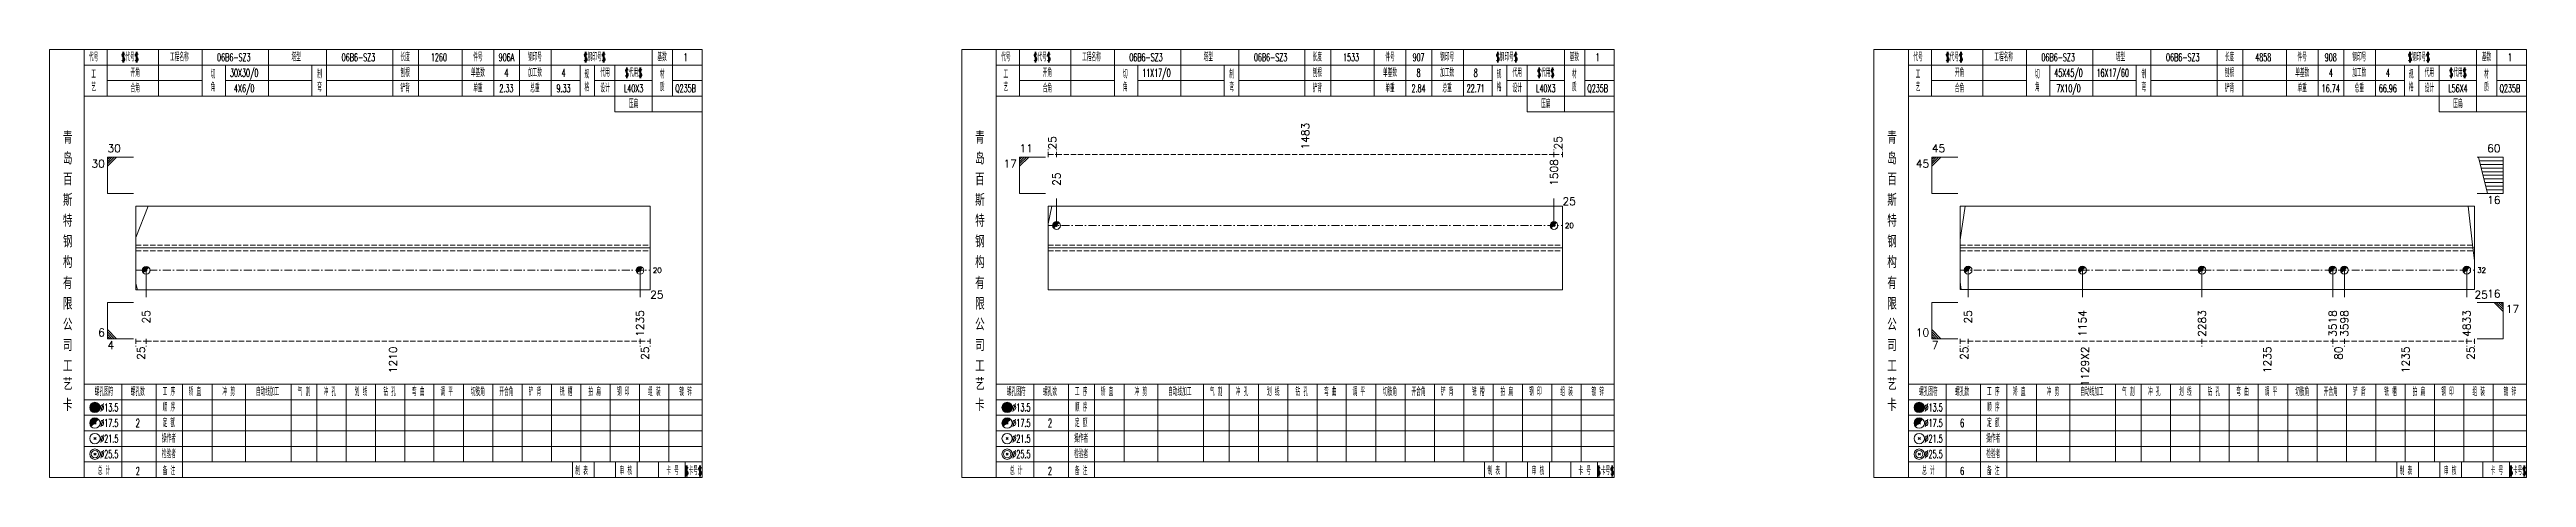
# Model space of a CAD drawing. Extents: x -533 to 8774, y 0 to 7979.
# Drawn here: x 4217 to 5171, y 1299 to 1464 of the extents above; entities that cross this region are included whole.
import ezdxf
from ezdxf.enums import TextEntityAlignment as Align

# ---------------------------------------------------------------- set-up
doc = ezdxf.new("R2010")
doc.units = 0
doc.header["$MEASUREMENT"] = 0
doc.linetypes.add('一点画线', pattern=[5.2, 3, -1, 0.2, -1])
doc.linetypes.add('虚线', pattern=[2.75, 2, -0.75])
doc.layers.get('0').update_dxf_attribs({"linetype": 'CONTINUOUS', "lineweight": 25})
for name, color, linetype, lineweight in [('1', 7, 'CONTINUOUS', 25), ('4', 7, 'CONTINUOUS', 25), ('5', 7, 'CONTINUOUS', 25)]:
    doc.layers.add(name, color=color, linetype=linetype, lineweight=lineweight)
doc.styles.get("Standard").update_dxf_attribs({"font": 'simplex.shx', "width": 0.7, "height": 3, "bigfont": 'gbhzfs.shx'})

# ---------------------------------------------------------------- blocks, each defined once
blk = doc.blocks.new('孔17.5')
at = {"layer": '5', "color": 7, "linetype": 'Continuous', "lineweight": 0}
for p, q in [((-0.2, -0.2), (0.2, 0.2)), ((-0.2, 0.2), (0.2, -0.2))]:
    blk.add_line(p, q, dxfattribs=at)
at = {"layer": '5', "color": 7, "linetype": 'Continuous', "lineweight": 13}
blk.add_circle((0, 0), 1, dxfattribs=at)
for radius in [0.9, 0.8, 0.7, 0.6, 0.5, 0.4, 0.3, 0.2, 0.1]:
    blk.add_arc((0, 0), radius, 45, 225, dxfattribs=at)

msp = doc.modelspace()

# ---------------------------------------------------------------- linework, layer by layer
at = {"color": 7, "linetype": 'Continuous', "lineweight": 13}
for p, q in [((4239.1, 1422.2), (4249.1, 1422.2)), ((4239.1, 1408.2), (4239.1, 1422.2)), ((4239.98, 1422.2), (4239.1, 1421.33)), ((4240.85, 1422.2), (4239.1, 1420.45)), ((4241.73, 1422.2), (4239.1, 1419.58)), ((4242.6, 1422.2), (4239.1, 1418.7)), ((4590.5, 1422.2), (4600.5, 1422.2)), ((4590.5, 1408.2), (4590.5, 1422.2)), ((4591.38, 1422.2), (4590.5, 1421.33)), ((4592.25, 1422.2), (4590.5, 1420.45)), ((4593.12, 1422.2), (4590.5, 1419.58)), ((4594, 1422.2), (4590.5, 1418.7)), ((4941.9, 1422.2), (4951.9, 1422.2)), ((4941.9, 1408.2), (4941.9, 1422.2)), ((4942.78, 1422.2), (4941.9, 1421.33)), ((4943.65, 1422.2), (4941.9, 1420.45)), ((4944.53, 1422.2), (4941.9, 1419.58)), ((4945.4, 1422.2), (4941.9, 1418.7)), ((5162, 1422.2), (5152, 1422.2)), ((5156, 1408.2), (5152.5, 1422.2)), ((5162, 1408.2), (5162, 1422.2)), ((5162, 1420.8), (5152.85, 1420.8)), ((5162, 1419.4), (5153.2, 1419.4)), ((5162, 1418), (5153.55, 1418)), ((5162, 1416.6), (5153.9, 1416.6)), ((5162, 1415.2), (5154.25, 1415.2)), ((5162, 1413.8), (5154.6, 1413.8)), ((5162, 1412.4), (5154.95, 1412.4)), ((4239.1, 1408.2), (4249.1, 1408.2)), ((4250.1, 1391.23), (4254.82, 1403.33)), ((4590.5, 1408.2), (4600.5, 1408.2)), ((4601.5, 1396.47), (4602.92, 1403.33)), ((4604.73, 1395.83), (4604.73, 1406.2)), ((4796.37, 1395.83), (4796.37, 1406.2)), ((4941.9, 1408.2), (4951.9, 1408.2)), ((4952.9, 1390.36), (4954.74, 1403.27)), ((5150.35, 1387.2), (5148.55, 1403.27)), ((5162, 1408.2), (5152, 1408.2)), ((5162, 1411), (5155.3, 1411)), ((5162, 1409.6), (5155.65, 1409.6)), ((5151, 1382.32), (5150.35, 1387.2)), ((4254.03, 1378.58), (4254.03, 1368.2)), ((4444.27, 1378.58), (4444.27, 1368.2)), ((4955.9, 1378.63), (4955.9, 1368.2)), ((4999.96, 1378.63), (4999.96, 1368.2)), ((5046, 1378.63), (5046, 1368.2)), ((5096.36, 1378.63), (5096.36, 1368.2)), ((5100.86, 1378.63), (5100.86, 1368.2)), ((5148, 1378.63), (5148, 1368.2)), ((4239.1, 1366.2), (4249.1, 1366.2)), ((4239.1, 1366.2), (4239.1, 1352.2)), ((4250.1, 1373.5), (4250.73, 1371.08)), ((4941.9, 1366.2), (4951.9, 1366.2)), ((4941.9, 1366.2), (4941.9, 1352.2)), ((4952.9, 1374), (4953.19, 1371.13)), ((5162, 1366.2), (5152, 1366.2)), ((5158.5, 1366.2), (5162, 1362.7)), ((5159.38, 1366.2), (5162, 1363.58)), ((5160.25, 1366.2), (5162, 1364.45)), ((5161.12, 1366.2), (5162, 1365.33)), ((5162, 1366.2), (5162, 1352.2)), ((4242.6, 1352.2), (4239.1, 1355.7)), ((4945.4, 1352.2), (4941.9, 1355.7)), ((4241.73, 1352.2), (4239.1, 1354.83)), ((4240.85, 1352.2), (4239.1, 1353.95)), ((4239.98, 1352.2), (4239.1, 1353.08)), ((4239.1, 1352.2), (4249.1, 1352.2)), ((4944.53, 1352.2), (4941.9, 1354.83)), ((4943.65, 1352.2), (4941.9, 1353.95)), ((4942.78, 1352.2), (4941.9, 1353.08)), ((4941.9, 1352.2), (4951.9, 1352.2)), ((5162, 1352.2), (5152, 1352.2))]:
    msp.add_line(p, q, dxfattribs=at)
at = {"color": 8, "linetype": '虚线', "lineweight": 9}
for p, q in [((4601.5, 1422.2), (4601.5, 1425.2)), ((4601.5, 1423.2), (4604.73, 1423.2)), ((4604.73, 1422.2), (4604.73, 1425.2)), ((4604.73, 1422.2), (4604.73, 1425.2)), ((4604.73, 1423.2), (4796.37, 1423.2)), ((4796.37, 1422.2), (4796.37, 1425.2)), ((4796.37, 1422.2), (4796.37, 1425.2)), ((4796.37, 1423.2), (4799.6, 1423.2)), ((4799.6, 1422.2), (4799.6, 1425.2)), ((4250.1, 1352.2), (4250.1, 1349.2)), ((4250.1, 1351.2), (4254.03, 1351.2)), ((4254.03, 1352.2), (4254.03, 1349.2)), ((4254.03, 1352.2), (4254.03, 1349.2)), ((4254.03, 1351.2), (4444.27, 1351.2)), ((4444.27, 1352.2), (4444.27, 1349.2)), ((4444.27, 1352.2), (4444.27, 1349.2)), ((4444.27, 1351.2), (4448.2, 1351.2)), ((4448.2, 1352.2), (4448.2, 1349.2)), ((4952.9, 1352.2), (4952.9, 1349.2)), ((4952.9, 1351.2), (4955.9, 1351.2)), ((4955.9, 1352.2), (4955.9, 1349.2)), ((4955.9, 1352.2), (4955.9, 1349.2)), ((4955.9, 1351.2), (5046, 1351.2)), ((5046, 1352.2), (5046, 1349.2)), ((5046, 1352.2), (5046, 1349.2)), ((5046, 1351.2), (5096.36, 1351.2)), ((5096.36, 1352.2), (5096.36, 1349.2)), ((5096.36, 1352.2), (5096.36, 1349.2)), ((5096.36, 1351.2), (5100.86, 1351.2)), ((5100.86, 1352.2), (5100.86, 1349.2)), ((5100.86, 1352.2), (5100.86, 1349.2)), ((5100.86, 1351.2), (5148, 1351.2)), ((5148, 1352.2), (5148, 1349.2)), ((5148, 1352.2), (5148, 1349.2)), ((5148, 1351.2), (5151, 1351.2)), ((5151, 1352.2), (5151, 1349.2))]:
    msp.add_line(p, q, dxfattribs=at)
at = {"color": 7, "linetype": 'Continuous', "lineweight": 18}
for p, q in [((4250.1, 1403.33), (4250.1, 1371.08)), ((4250.1, 1403.33), (4448.2, 1403.33)), ((4448.2, 1403.33), (4448.2, 1371.08)), ((4601.5, 1403.33), (4601.5, 1371.08)), ((4601.5, 1403.33), (4799.6, 1403.33)), ((4799.6, 1403.33), (4799.6, 1371.08)), ((4952.9, 1403.27), (4952.9, 1371.13)), ((4952.9, 1403.27), (5151, 1403.27)), ((5151, 1403.27), (5151, 1371.13)), ((4250.1, 1387.2), (4448.2, 1387.2)), ((4601.5, 1387.2), (4799.6, 1387.2)), ((4952.9, 1387.2), (5151, 1387.2))]:
    msp.add_line(p, q, dxfattribs=at)
at = {"color": 3, "linetype": '一点画线', "lineweight": 13}
for p, q in [((4601.5, 1395.83), (4799.6, 1395.83)), ((4250.1, 1378.58), (4448.2, 1378.58)), ((4952.9, 1378.63), (5151, 1378.63))]:
    msp.add_line(p, q, dxfattribs=at)
at = {"color": 1, "linetype": '虚线', "lineweight": 18}
for p, q in [((4250.1, 1388.33), (4448.2, 1388.33)), ((4250.1, 1386.08), (4448.2, 1386.08)), ((4601.5, 1388.33), (4799.6, 1388.33)), ((4601.5, 1386.08), (4799.6, 1386.08)), ((4952.9, 1388.27), (5151, 1388.27)), ((4952.9, 1386.13), (5151, 1386.13))]:
    msp.add_line(p, q, dxfattribs=at)
at = {"layer": '1', "color": 7, "linetype": 'Continuous', "lineweight": 18}
for p, q in [((4250.1, 1371.08), (4448.2, 1371.08)), ((4601.5, 1371.08), (4799.6, 1371.08)), ((4952.9, 1371.13), (5151, 1371.13))]:
    msp.add_line(p, q, dxfattribs=at)
at = {"layer": '4', "color": 1, "linetype": 'Continuous', "lineweight": 18}
for p, q in [((4230.1, 1298.7), (4230.1, 1463.7)), ((4239, 1445.7), (4239, 1463.7)), ((4258.8, 1445.7), (4258.8, 1463.7)), ((4275.6, 1445.7), (4275.6, 1463.7)), ((4301.2, 1445.7), (4301.2, 1463.7)), ((4323.5, 1445.7), (4323.5, 1463.7)), ((4349, 1445.7), (4349, 1463.7)), ((4359, 1445.7), (4359, 1463.7)), ((4375.7, 1445.7), (4375.7, 1463.7)), ((4387.9, 1445.7), (4387.9, 1463.7)), ((4397.9, 1445.7), (4397.9, 1463.7)), ((4410.1, 1445.7), (4410.1, 1463.7)), ((4449, 1439.7), (4449, 1463.7)), ((4456.8, 1445.7), (4456.8, 1463.7)), ((4581.5, 1298.7), (4581.5, 1463.7)), ((4590.4, 1445.7), (4590.4, 1463.7)), ((4610.2, 1445.7), (4610.2, 1463.7)), ((4627, 1445.7), (4627, 1463.7)), ((4652.6, 1445.7), (4652.6, 1463.7)), ((4674.9, 1445.7), (4674.9, 1463.7)), ((4700.4, 1445.7), (4700.4, 1463.7)), ((4710.4, 1445.7), (4710.4, 1463.7)), ((4727.1, 1445.7), (4727.1, 1463.7)), ((4739.3, 1445.7), (4739.3, 1463.7)), ((4749.3, 1445.7), (4749.3, 1463.7)), ((4761.5, 1445.7), (4761.5, 1463.7)), ((4800.4, 1439.7), (4800.4, 1463.7)), ((4808.2, 1445.7), (4808.2, 1463.7)), ((4932.9, 1298.7), (4932.9, 1463.7)), ((4941.8, 1445.7), (4941.8, 1463.7)), ((4961.6, 1445.7), (4961.6, 1463.7)), ((4978.4, 1445.7), (4978.4, 1463.7)), ((5004, 1445.7), (5004, 1463.7)), ((5026.3, 1445.7), (5026.3, 1463.7)), ((5051.8, 1445.7), (5051.8, 1463.7)), ((5061.8, 1445.7), (5061.8, 1463.7)), ((5078.5, 1445.7), (5078.5, 1463.7)), ((5090.7, 1445.7), (5090.7, 1463.7)), ((5100.7, 1445.7), (5100.7, 1463.7)), ((5112.9, 1445.7), (5112.9, 1463.7)), ((5151.8, 1439.7), (5151.8, 1463.7)), ((5159.6, 1445.7), (5159.6, 1463.7)), ((4230.1, 1457.7), (4468.2, 1457.7)), ((4239, 1451.7), (4275.6, 1451.7)), ((4284.6, 1445.7), (4284.6, 1457.7)), ((4284.6, 1451.7), (4317.9, 1451.7)), ((4317.9, 1445.7), (4317.9, 1457.7)), ((4323.5, 1451.7), (4421.2, 1451.7)), ((4421.2, 1445.7), (4421.2, 1457.7)), ((4426.8, 1445.7), (4426.8, 1457.7)), ((4426.8, 1451.7), (4449, 1451.7)), ((4434.6, 1439.7), (4434.6, 1457.7)), ((4456.8, 1451.7), (4468.2, 1451.7)), ((4581.5, 1457.7), (4819.6, 1457.7)), ((4590.4, 1451.7), (4627, 1451.7)), ((4636, 1445.7), (4636, 1457.7)), ((4636, 1451.7), (4669.3, 1451.7)), ((4669.3, 1445.7), (4669.3, 1457.7)), ((4674.9, 1451.7), (4772.6, 1451.7)), ((4772.6, 1445.7), (4772.6, 1457.7)), ((4778.2, 1445.7), (4778.2, 1457.7)), ((4778.2, 1451.7), (4800.4, 1451.7)), ((4786, 1439.7), (4786, 1457.7)), ((4808.2, 1451.7), (4819.6, 1451.7)), ((4932.9, 1457.7), (5171, 1457.7)), ((4941.8, 1451.7), (4978.4, 1451.7)), ((4987.4, 1445.7), (4987.4, 1457.7)), ((4987.4, 1451.7), (5020.7, 1451.7)), ((5020.7, 1445.7), (5020.7, 1457.7)), ((5026.3, 1451.7), (5124, 1451.7)), ((5124, 1445.7), (5124, 1457.7)), ((5129.6, 1445.7), (5129.6, 1457.7)), ((5129.6, 1451.7), (5151.8, 1451.7)), ((5137.4, 1439.7), (5137.4, 1457.7)), ((5159.6, 1451.7), (5171, 1451.7)), ((4230.1, 1445.7), (4468.2, 1445.7)), ((4581.5, 1445.7), (4819.6, 1445.7)), ((4932.9, 1445.7), (5171, 1445.7)), ((4434.6, 1439.7), (4468.2, 1439.7)), ((4786, 1439.7), (4819.6, 1439.7)), ((5137.4, 1439.7), (5171, 1439.7)), ((4230.1, 1334.7), (4468.2, 1334.7)), ((4230.1, 1328.7), (4468.2, 1328.7)), ((4244.6, 1298.7), (4244.6, 1334.7)), ((4257.9, 1298.7), (4257.9, 1334.7)), ((4268, 1298.7), (4268, 1334.7)), ((4279.4, 1304.7), (4279.4, 1334.7)), ((4292.3, 1304.7), (4292.3, 1334.7)), ((4309.9, 1304.7), (4309.9, 1334.7)), ((4319.8, 1304.7), (4319.8, 1334.7)), ((4331.1, 1304.7), (4331.1, 1334.7)), ((4342.4, 1304.7), (4342.4, 1334.7)), ((4353.7, 1304.7), (4353.7, 1334.7)), ((4364.9, 1304.7), (4364.9, 1334.7)), ((4376.3, 1304.7), (4376.3, 1334.7)), ((4387.6, 1304.7), (4387.6, 1334.7)), ((4398.9, 1304.7), (4398.9, 1334.7)), ((4410.2, 1304.7), (4410.2, 1334.7)), ((4421.5, 1304.7), (4421.5, 1334.7)), ((4432.8, 1304.7), (4432.8, 1334.7)), ((4444.1, 1304.7), (4444.1, 1334.7)), ((4455.4, 1304.7), (4455.4, 1334.7)), ((4581.5, 1334.7), (4819.6, 1334.7)), ((4581.5, 1328.7), (4819.6, 1328.7)), ((4596, 1298.7), (4596, 1334.7)), ((4609.3, 1298.7), (4609.3, 1334.7)), ((4619.4, 1298.7), (4619.4, 1334.7)), ((4630.8, 1304.7), (4630.8, 1334.7)), ((4643.7, 1304.7), (4643.7, 1334.7)), ((4661.3, 1304.7), (4661.3, 1334.7)), ((4671.2, 1304.7), (4671.2, 1334.7)), ((4682.5, 1304.7), (4682.5, 1334.7)), ((4693.8, 1304.7), (4693.8, 1334.7)), ((4705.1, 1304.7), (4705.1, 1334.7)), ((4716.3, 1304.7), (4716.3, 1334.7)), ((4727.7, 1304.7), (4727.7, 1334.7)), ((4739, 1304.7), (4739, 1334.7)), ((4750.3, 1304.7), (4750.3, 1334.7)), ((4761.6, 1304.7), (4761.6, 1334.7)), ((4772.9, 1304.7), (4772.9, 1334.7)), ((4784.2, 1304.7), (4784.2, 1334.7)), ((4795.5, 1304.7), (4795.5, 1334.7)), ((4806.8, 1304.7), (4806.8, 1334.7)), ((4932.9, 1334.7), (5171, 1334.7)), ((4932.9, 1328.7), (5171, 1328.7)), ((4947.4, 1298.7), (4947.4, 1334.7)), ((4960.7, 1298.7), (4960.7, 1334.7)), ((4970.8, 1298.7), (4970.8, 1334.7)), ((4982.2, 1304.7), (4982.2, 1334.7)), ((4995.1, 1304.7), (4995.1, 1334.7)), ((5012.7, 1304.7), (5012.7, 1334.7)), ((5022.6, 1304.7), (5022.6, 1334.7)), ((5033.9, 1304.7), (5033.9, 1334.7)), ((5045.2, 1304.7), (5045.2, 1334.7)), ((5056.5, 1304.7), (5056.5, 1334.7)), ((5067.7, 1304.7), (5067.7, 1334.7)), ((5079.1, 1304.7), (5079.1, 1334.7)), ((5090.4, 1304.7), (5090.4, 1334.7)), ((5101.7, 1304.7), (5101.7, 1334.7)), ((5113, 1304.7), (5113, 1334.7)), ((5124.3, 1304.7), (5124.3, 1334.7)), ((5135.6, 1304.7), (5135.6, 1334.7)), ((5146.9, 1304.7), (5146.9, 1334.7)), ((5158.2, 1304.7), (5158.2, 1334.7)), ((4230.1, 1322.7), (4468.2, 1322.7)), ((4581.5, 1322.7), (4819.6, 1322.7)), ((4932.9, 1322.7), (5171, 1322.7)), ((4230.1, 1316.7), (4468.2, 1316.7)), ((4230.1, 1310.7), (4468.2, 1310.7)), ((4581.5, 1316.7), (4819.6, 1316.7)), ((4581.5, 1310.7), (4819.6, 1310.7)), ((4932.9, 1316.7), (5171, 1316.7)), ((4932.9, 1310.7), (5171, 1310.7)), ((4230.1, 1304.7), (4468.2, 1304.7)), ((4418.2, 1298.7), (4418.2, 1304.7)), ((4426.6, 1298.7), (4426.6, 1304.7)), ((4434.8, 1298.7), (4434.8, 1304.7)), ((4443.2, 1298.7), (4443.2, 1304.7)), ((4451.4, 1298.7), (4451.4, 1304.7)), ((4461.7, 1298.7), (4461.7, 1304.7)), ((4581.5, 1304.7), (4819.6, 1304.7)), ((4769.6, 1298.7), (4769.6, 1304.7)), ((4778, 1298.7), (4778, 1304.7)), ((4786.2, 1298.7), (4786.2, 1304.7)), ((4794.6, 1298.7), (4794.6, 1304.7)), ((4802.8, 1298.7), (4802.8, 1304.7)), ((4813.1, 1298.7), (4813.1, 1304.7)), ((4932.9, 1304.7), (5171, 1304.7)), ((5121, 1298.7), (5121, 1304.7)), ((5129.4, 1298.7), (5129.4, 1304.7)), ((5137.6, 1298.7), (5137.6, 1304.7)), ((5146, 1298.7), (5146, 1304.7)), ((5154.2, 1298.7), (5154.2, 1304.7)), ((5164.5, 1298.7), (5164.5, 1304.7))]:
    msp.add_line(p, q, dxfattribs=at)
at = {"layer": '4', "color": 7, "linetype": 'Continuous', "lineweight": 0}
for p, q in [((4233.9, 1319.3), (4234.7, 1320.1)), ((4233.9, 1320.1), (4234.7, 1319.3)), ((4585.3, 1319.3), (4586.1, 1320.1)), ((4585.3, 1320.1), (4586.1, 1319.3)), ((4936.7, 1319.3), (4937.5, 1320.1)), ((4936.7, 1320.1), (4937.5, 1319.3))]:
    msp.add_line(p, q, dxfattribs=at)
at = {"layer": '4', "color": 7, "linetype": 'Continuous', "lineweight": 13}
for p, q in [((4234.1, 1325.5), (4234.5, 1325.9)), ((4234.5, 1325.5), (4234.1, 1325.9)), ((4585.5, 1325.5), (4585.9, 1325.9)), ((4585.9, 1325.5), (4585.5, 1325.9)), ((4936.9, 1325.5), (4937.3, 1325.9)), ((4937.3, 1325.5), (4936.9, 1325.9)), ((4233.9, 1313.3), (4234.7, 1314.1)), ((4234.7, 1313.3), (4233.9, 1314.1)), ((4233.9, 1307.3), (4234.7, 1308.1)), ((4234.7, 1307.3), (4233.9, 1308.1)), ((4585.3, 1313.3), (4586.1, 1314.1)), ((4586.1, 1313.3), (4585.3, 1314.1)), ((4585.3, 1307.3), (4586.1, 1308.1)), ((4586.1, 1307.3), (4585.3, 1308.1)), ((4936.7, 1313.3), (4937.5, 1314.1)), ((4937.5, 1313.3), (4936.7, 1314.1)), ((4936.7, 1307.3), (4937.5, 1308.1)), ((4937.5, 1307.3), (4936.7, 1308.1))]:
    msp.add_line(p, q, dxfattribs=at)
at = {"layer": '4', "color": 1, "linetype": 'Continuous', "lineweight": 18}
for points in [[(4216.8, 1463.7), (4216.8, 1298.7), (4468.2, 1298.7), (4468.2, 1463.7)], [(4568.2, 1463.7), (4568.2, 1298.7), (4819.6, 1298.7), (4819.6, 1463.7)], [(4919.6, 1463.7), (4919.6, 1298.7), (5171, 1298.7), (5171, 1463.7)]]:
    msp.add_lwpolyline(points, close=True, dxfattribs=at)
at = {"layer": '4', "color": 7, "linetype": 'Continuous', "lineweight": 13}
for centre, radius in [((4234.3, 1325.7), 2), ((4234.3, 1325.7), 1.8), ((4234.3, 1325.7), 1.6), ((4234.3, 1325.7), 1.4), ((4234.3, 1325.7), 1.2), ((4234.3, 1325.7), 1), ((4234.3, 1325.7), 0.8), ((4585.7, 1325.7), 2), ((4585.7, 1325.7), 1.8), ((4585.7, 1325.7), 1.6), ((4585.7, 1325.7), 1.4), ((4585.7, 1325.7), 1.2), ((4585.7, 1325.7), 1), ((4585.7, 1325.7), 0.8), ((4937.1, 1325.7), 2), ((4937.1, 1325.7), 1.8), ((4937.1, 1325.7), 1.6), ((4937.1, 1325.7), 1.4), ((4937.1, 1325.7), 1.2), ((4937.1, 1325.7), 1), ((4937.1, 1325.7), 0.8), ((4234.3, 1319.7), 2), ((4234.3, 1325.7), 0.6), ((4234.3, 1325.7), 0.4), ((4234.3, 1325.7), 0.2), ((4585.7, 1319.7), 2), ((4585.7, 1325.7), 0.6), ((4585.7, 1325.7), 0.4), ((4585.7, 1325.7), 0.2), ((4937.1, 1319.7), 2), ((4937.1, 1325.7), 0.6), ((4937.1, 1325.7), 0.4), ((4937.1, 1325.7), 0.2), ((4234.3, 1313.7), 2), ((4234.3, 1307.7), 2), ((4234.3, 1307.7), 1.4), ((4585.7, 1313.7), 2), ((4585.7, 1307.7), 2), ((4585.7, 1307.7), 1.4), ((4937.1, 1313.7), 2), ((4937.1, 1307.7), 2), ((4937.1, 1307.7), 1.4)]:
    msp.add_circle(centre, radius, dxfattribs=at)
for centre, radius in [((4234.3, 1319.7), 1.8), ((4234.3, 1319.7), 1.6), ((4234.3, 1319.7), 1.4), ((4234.3, 1319.7), 1.2), ((4234.3, 1319.7), 1), ((4234.3, 1319.7), 0.8), ((4234.3, 1319.7), 0.6), ((4234.3, 1319.7), 0.4), ((4234.3, 1319.7), 0.2), ((4585.7, 1319.7), 1.8), ((4585.7, 1319.7), 1.6), ((4585.7, 1319.7), 1.4), ((4585.7, 1319.7), 1.2), ((4585.7, 1319.7), 1), ((4585.7, 1319.7), 0.8), ((4585.7, 1319.7), 0.6), ((4585.7, 1319.7), 0.4), ((4585.7, 1319.7), 0.2), ((4937.1, 1319.7), 1.8), ((4937.1, 1319.7), 1.6), ((4937.1, 1319.7), 1.4), ((4937.1, 1319.7), 1.2), ((4937.1, 1319.7), 1), ((4937.1, 1319.7), 0.8), ((4937.1, 1319.7), 0.6), ((4937.1, 1319.7), 0.4), ((4937.1, 1319.7), 0.2)]:
    msp.add_arc(centre, radius, 45, 225, dxfattribs=at)

# ---------------------------------------------------------------- block references
at = {"color": 7, "linetype": 'Continuous', "lineweight": 13, "xscale": 1.5, "yscale": 1.5, "zscale": 1.5}
for p in [(4604.73, 1395.83), (4796.37, 1395.83)]:
    msp.add_blockref('孔17.5', p, dxfattribs=at)
at = {"layer": '1', "color": 7, "linetype": 'Continuous', "lineweight": 13, "xscale": 1.5, "yscale": 1.5, "zscale": 1.5}
for p in [(4254.03, 1378.58), (4444.27, 1378.58), (4955.9, 1378.63), (4999.96, 1378.63), (5046, 1378.63), (5096.36, 1378.63), (5100.86, 1378.63), (5148, 1378.63)]:
    msp.add_blockref('孔17.5', p, dxfattribs=at)

# ---------------------------------------------------------------- texts
at = {"color": 8, "linetype": 'Continuous', "lineweight": 9}
for s, p in [('1483', (4700.55, 1425.2)), ('25', (4603.12, 1425.2)), ('25', (4797.98, 1425.2))]:
    msp.add_text(s, height=3, rotation=90, dxfattribs=at).set_placement(p, align=Align.MIDDLE_LEFT)
at = {"color": 7, "linetype": 'Continuous', "lineweight": 13}
for s, p in [('30', (4239.1, 1423.2)), ('11', (4590.5, 1423.2)), ('45', (4941.9, 1423.2))]:
    msp.add_text(s, height=3, dxfattribs=at).set_placement(p, align=Align.BOTTOM_LEFT)
for s, p in [('60', (5161, 1423.2)), ('16', (5161, 1367.2)), ('6', (4238.1, 1352.2)), ('10', (4940.9, 1352.2))]:
    msp.add_text(s, height=3, dxfattribs=at).set_placement(p, align=Align.BOTTOM_RIGHT)
for s, p in [('30', (4238.1, 1421.2)), ('17', (4589.5, 1421.2)), ('45', (4940.9, 1421.2)), ('16', (5161, 1407.2))]:
    msp.add_text(s, height=3, dxfattribs=at).set_placement(p, align=Align.TOP_RIGHT)
for s, p in [('25', (4604.73, 1411.2)), ('1508', (4796.37, 1411.2))]:
    msp.add_text(s, height=3, rotation=90, dxfattribs=at).set_placement(p, align=Align.MIDDLE_LEFT)
for s, height, p in [('25', 3, (4799.6, 1405.2)), ('20', 2, (4800.6, 1395.83)), ('20', 2, (4449.2, 1378.58)), ('32', 2, (5152, 1378.63))]:
    msp.add_text(s, height=height, dxfattribs=at).set_placement(p, align=Align.MIDDLE_LEFT)
for s, p in [('17', (5163, 1365.2)), ('4', (4239.1, 1351.2)), ('7', (4941.9, 1351.2))]:
    msp.add_text(s, height=3, dxfattribs=at).set_placement(p, align=Align.TOP_LEFT)
at = {"color": 8, "linetype": 'Continuous', "lineweight": 9}
for s, p in [('25', (4252.07, 1349.2)), ('1210', (4349.15, 1349.2)), ('25', (4446.23, 1349.2)), ('25', (4954.4, 1349.2)), ('1129X2', (5000.95, 1349.2)), ('1235', (5071.18, 1349.2)), ('80', (5098.61, 1349.2)), ('1235', (5124.43, 1349.2)), ('25', (5149.5, 1349.2))]:
    msp.add_text(s, height=3, rotation=90, dxfattribs=at).set_placement(p, align=Align.MIDDLE_RIGHT)
at = {"layer": '1', "color": 7, "linetype": 'Continuous', "lineweight": 13}
for p in [(4448.2, 1369.2), (5151, 1369.2)]:
    msp.add_text('25', height=3, dxfattribs=at).set_placement(p, align=Align.MIDDLE_LEFT)
for s, p in [('25', (4254.03, 1363.2)), ('1235', (4444.27, 1363.2)), ('25', (4955.9, 1363.2)), ('1154', (4999.96, 1363.2)), ('2283', (5046, 1363.2)), ('3518', (5096.36, 1363.2)), ('3598', (5100.86, 1363.2)), ('4833', (5148, 1363.2))]:
    msp.add_text(s, height=3, rotation=90, dxfattribs=at).set_placement(p, align=Align.MIDDLE_RIGHT)
at = {"layer": '4', "color": 1, "linetype": 'Continuous', "lineweight": 13}
for s, height, width, p in [('代号', 3, 0.6, (4233.8, 1460.7)), ('$代号$', 3, 0.6, (4247.8, 1460.7)), ('工程名称', 3, 0.6, (4266.8, 1460.7)), ('06B6-SZ3', 3, 0.6, (4287.8, 1460.7)), ('塔型', 3, 0.6, (4311.8, 1460.7)), ('06B6-SZ3', 3, 0.6, (4335.8, 1460.7)), ('长度', 3, 0.6, (4353.8, 1460.7)), ('1260', 3, 0.6, (4366.8, 1460.7)), ('件号', 3, 0.6, (4381.8, 1460.7)), ('906A', 3, 0.6, (4392.8, 1460.7)), ('钢印号', 3, 0.6, (4403.8, 1460.7)), ('$钢印号$', 3, 0.6, (4426.8, 1460.7)), ('基数', 3, 0.6, (4452.8, 1460.7)), ('1', 3, 0.6, (4461.8, 1460.7)), ('代号', 3, 0.6, (4585.2, 1460.7)), ('$代号$', 3, 0.6, (4599.2, 1460.7)), ('工程名称', 3, 0.6, (4618.2, 1460.7)), ('06B6-SZ3', 3, 0.6, (4639.2, 1460.7)), ('塔型', 3, 0.6, (4663.2, 1460.7)), ('06B6-SZ3', 3, 0.6, (4687.2, 1460.7)), ('长度', 3, 0.6, (4705.2, 1460.7)), ('1533', 3, 0.6, (4718.2, 1460.7)), ('件号', 3, 0.6, (4733.2, 1460.7)), ('907', 3, 0.6, (4744.2, 1460.7)), ('钢印号', 3, 0.6, (4755.2, 1460.7)), ('$钢印号$', 3, 0.6, (4778.2, 1460.7)), ('基数', 3, 0.6, (4804.2, 1460.7)), ('1', 3, 0.6, (4813.2, 1460.7)), ('代号', 3, 0.6, (4936.6, 1460.7)), ('$代号$', 3, 0.6, (4950.6, 1460.7)), ('工程名称', 3, 0.6, (4969.6, 1460.7)), ('06B6-SZ3', 3, 0.6, (4990.6, 1460.7)), ('塔型', 3, 0.6, (5014.6, 1460.7)), ('06B6-SZ3', 3, 0.6, (5038.6, 1460.7)), ('长度', 3, 0.6, (5056.6, 1460.7)), ('4858', 3, 0.6, (5069.6, 1460.7)), ('件号', 3, 0.6, (5084.6, 1460.7)), ('908', 3, 0.6, (5095.6, 1460.7)), ('钢印号', 3, 0.6, (5106.6, 1460.7)), ('$钢印号$', 3, 0.6, (5129.6, 1460.7)), ('基数', 3, 0.6, (5155.6, 1460.7)), ('1', 3, 0.6, (5164.6, 1460.7)), ('工', 3, 0.6, (4233.8, 1454.1)), ('艺', 3, 0.6, (4233.8, 1449.1)), ('合角', 3, 0.6, (4249.8, 1448.7)), ('开角', 3, 0.6, (4249.8, 1454.7)), ('切', 3, 0.6, (4279.8, 1454.1)), ('角', 3, 0.6, (4279.8, 1449.1)), ('30X30/0', 3, 0.6, (4291.8, 1454.7)), ('4X6/0', 3, 0.6, (4291.8, 1448.7)), ('制', 3, 0.6, (4320.8, 1454.1)), ('弯', 3, 0.6, (4320.8, 1449.1)), ('刨根', 3, 0.6, (4353.8, 1454.7)), ('铲背', 3, 0.6, (4353.8, 1448.7)), ('单基数', 3, 0.6, (4381.8, 1454.7)), ('单重', 3, 0.6, (4381.8, 1448.7)), ('4', 3, 0.6, (4392.8, 1454.7)), ('加工数', 3, 0.6, (4403.8, 1454.7)), ('总重', 3, 0.6, (4403.8, 1448.7)), ('4', 3, 0.6, (4414.8, 1454.7)), ('格', 3, 0.6, (4423.8, 1449.1)), ('规', 3, 0.6, (4423.8, 1454.1)), ('代用', 3, 0.6, (4430.8, 1454.7)), ('设计', 3, 0.6, (4430.8, 1448.7)), ('$代用$', 3, 0.6, (4441.8, 1454.7)), ('材', 3, 0.6, (4452.8, 1454.1)), ('质', 3, 0.6, (4452.8, 1449.1)), ('工', 3, 0.6, (4585.2, 1454.1)), ('艺', 3, 0.6, (4585.2, 1449.1)), ('合角', 3, 0.6, (4601.2, 1448.7)), ('开角', 3, 0.6, (4601.2, 1454.7)), ('切', 3, 0.6, (4631.2, 1454.1)), ('角', 3, 0.6, (4631.2, 1449.1)), ('11X17/0', 3, 0.6, (4643.2, 1454.7)), ('制', 3, 0.6, (4672.2, 1454.1)), ('弯', 3, 0.6, (4672.2, 1449.1)), ('刨根', 3, 0.6, (4705.2, 1454.7)), ('铲背', 3, 0.6, (4705.2, 1448.7)), ('单基数', 3, 0.6, (4733.2, 1454.7)), ('单重', 3, 0.6, (4733.2, 1448.7)), ('8', 3, 0.6, (4744.2, 1454.7)), ('加工数', 3, 0.6, (4755.2, 1454.7)), ('总重', 3, 0.6, (4755.2, 1448.7)), ('8', 3, 0.6, (4766.2, 1454.7)), ('格', 3, 0.6, (4775.2, 1449.1)), ('规', 3, 0.6, (4775.2, 1454.1)), ('代用', 3, 0.6, (4782.2, 1454.7)), ('设计', 3, 0.6, (4782.2, 1448.7)), ('$代用$', 3, 0.6, (4793.2, 1454.7)), ('材', 3, 0.6, (4804.2, 1454.1)), ('质', 3, 0.6, (4804.2, 1449.1)), ('工', 3, 0.6, (4936.6, 1454.1)), ('艺', 3, 0.6, (4936.6, 1449.1)), ('合角', 3, 0.6, (4952.6, 1448.7)), ('开角', 3, 0.6, (4952.6, 1454.7)), ('切', 3, 0.6, (4982.6, 1454.1)), ('角', 3, 0.6, (4982.6, 1449.1)), ('45X45/0', 3, 0.6, (4994.6, 1454.7)), ('7X10/0', 3, 0.6, (4994.6, 1448.7)), ('16X17/60', 3, 0.6, (5011.6, 1454.7)), ('制', 3, 0.6, (5023.6, 1454.1)), ('弯', 3, 0.6, (5023.6, 1449.1)), ('刨根', 3, 0.6, (5056.6, 1454.7)), ('铲背', 3, 0.6, (5056.6, 1448.7)), ('单基数', 3, 0.6, (5084.6, 1454.7)), ('单重', 3, 0.6, (5084.6, 1448.7)), ('4', 3, 0.6, (5095.6, 1454.7)), ('加工数', 3, 0.6, (5106.6, 1454.7)), ('总重', 3, 0.6, (5106.6, 1448.7)), ('4', 3, 0.6, (5117.6, 1454.7)), ('格', 3, 0.6, (5126.6, 1449.1)), ('规', 3, 0.6, (5126.6, 1454.1)), ('代用', 3, 0.6, (5133.6, 1454.7)), ('设计', 3, 0.6, (5133.6, 1448.7)), ('$代用$', 3, 0.6, (5144.6, 1454.7)), ('材', 3, 0.6, (5155.6, 1454.1)), ('质', 3, 0.6, (5155.6, 1449.1)), ('2.33', 3, 0.6, (4392.8, 1448.7)), ('9.33', 3, 0.6, (4414.8, 1448.7)), ('L40X3', 3, 0.6, (4441.8, 1448.7)), ('压扁', 3, 0.6, (4441.8, 1442.7)), ('Q235B', 3, 0.6, (4461.8, 1448.7)), ('2.84', 3, 0.6, (4744.2, 1448.7)), ('22.71', 3, 0.6, (4766.2, 1448.7)), ('L40X3', 3, 0.6, (4793.2, 1448.7)), ('压扁', 3, 0.6, (4793.2, 1442.7)), ('Q235B', 3, 0.6, (4813.2, 1448.7)), ('16.74', 3, 0.6, (5095.6, 1448.7)), ('66.96', 3, 0.6, (5117.6, 1448.7)), ('L56X4', 3, 0.6, (5144.6, 1448.7)), ('压扁', 3, 0.6, (5144.6, 1442.7)), ('Q235B', 3, 0.6, (5164.6, 1448.7)), ('青', 4.6, 0.8, (4223.8, 1429.7)), ('青', 4.6, 0.8, (4575.2, 1429.7)), ('青', 4.6, 0.8, (4926.6, 1429.7)), ('岛', 4.6, 0.8, (4223.8, 1421.7)), ('岛', 4.6, 0.8, (4575.2, 1421.7)), ('岛', 4.6, 0.8, (4926.6, 1421.7)), ('百', 4.6, 0.8, (4223.8, 1413.7)), ('百', 4.6, 0.8, (4575.2, 1413.7)), ('百', 4.6, 0.8, (4926.6, 1413.7)), ('斯', 4.6, 0.8, (4223.8, 1405.7)), ('斯', 4.6, 0.8, (4575.2, 1405.7)), ('斯', 4.6, 0.8, (4926.6, 1405.7)), ('特', 4.6, 0.8, (4223.8, 1397.7)), ('特', 4.6, 0.8, (4575.2, 1397.7)), ('特', 4.6, 0.8, (4926.6, 1397.7)), ('钢', 4.6, 0.8, (4223.8, 1389.7)), ('构', 4.6, 0.8, (4223.8, 1381.7)), ('钢', 4.6, 0.8, (4575.2, 1389.7)), ('构', 4.6, 0.8, (4575.2, 1381.7)), ('钢', 4.6, 0.8, (4926.6, 1389.7)), ('构', 4.6, 0.8, (4926.6, 1381.7)), ('有', 4.6, 0.8, (4223.8, 1373.7)), ('有', 4.6, 0.8, (4575.2, 1373.7)), ('有', 4.6, 0.8, (4926.6, 1373.7)), ('限', 4.6, 0.8, (4223.8, 1365.7)), ('限', 4.6, 0.8, (4575.2, 1365.7)), ('限', 4.6, 0.8, (4926.6, 1365.7)), ('公', 4.6, 0.8, (4223.8, 1357.7)), ('公', 4.6, 0.8, (4575.2, 1357.7)), ('公', 4.6, 0.8, (4926.6, 1357.7)), ('司', 4.6, 0.8, (4223.8, 1349.7)), ('司', 4.6, 0.8, (4575.2, 1349.7)), ('司', 4.6, 0.8, (4926.6, 1349.7)), ('工', 4.6, 0.8, (4223.8, 1341.7)), ('艺', 4.6, 0.8, (4223.8, 1334.7)), ('工', 4.6, 0.8, (4575.2, 1341.7)), ('艺', 4.6, 0.8, (4575.2, 1334.7)), ('工', 4.6, 0.8, (4926.6, 1341.7)), ('艺', 4.6, 0.8, (4926.6, 1334.7)), ('卡', 4.6, 0.8, (4223.8, 1326.7)), ('螺孔图符', 3, 0.6, (4237.8, 1331.7)), ('%%C13.5', 3, 0.5, (4239.8, 1325.7)), ('螺孔数', 3, 0.6, (4250.8, 1331.7)), ('顺 序', 3, 0.6, (4262.8, 1325.7)), ('工 序', 3, 0.6, (4262.8, 1331.7)), ('矫 直', 3, 0.6, (4272.8, 1331.7)), ('冲 剪', 3, 0.6, (4285.8, 1331.7)), ('自动线加工', 3, 0.6, (4300.8, 1331.7)), ('气 割', 3, 0.6, (4314.8, 1331.7)), ('冲 孔', 3, 0.6, (4324.8, 1331.7)), ('划 线', 3, 0.6, (4336.8, 1331.7)), ('钻 孔', 3, 0.6, (4347.8, 1331.7)), ('弯 曲', 3, 0.6, (4358.8, 1331.7)), ('调 平', 3, 0.6, (4369.8, 1331.7)), ('切肢角', 3, 0.6, (4381.8, 1331.7)), ('开合角', 3, 0.6, (4392.8, 1331.7)), ('铲 背', 3, 0.6, (4403.8, 1331.7)), ('铣 槽', 3, 0.6, (4415.8, 1331.7)), ('拍 扁', 3, 0.6, (4426.8, 1331.7)), ('钢 印', 3, 0.6, (4437.8, 1331.7)), ('组 装', 3, 0.6, (4449.8, 1331.7)), ('镀 锌', 3, 0.6, (4461.8, 1331.7)), ('卡', 4.6, 0.8, (4575.2, 1326.7)), ('螺孔图符', 3, 0.6, (4589.2, 1331.7)), ('%%C13.5', 3, 0.5, (4591.2, 1325.7)), ('螺孔数', 3, 0.6, (4602.2, 1331.7)), ('顺 序', 3, 0.6, (4614.2, 1325.7)), ('工 序', 3, 0.6, (4614.2, 1331.7)), ('矫 直', 3, 0.6, (4624.2, 1331.7)), ('冲 剪', 3, 0.6, (4637.2, 1331.7)), ('自动线加工', 3, 0.6, (4652.2, 1331.7)), ('气 割', 3, 0.6, (4666.2, 1331.7)), ('冲 孔', 3, 0.6, (4676.2, 1331.7)), ('划 线', 3, 0.6, (4688.2, 1331.7)), ('钻 孔', 3, 0.6, (4699.2, 1331.7)), ('弯 曲', 3, 0.6, (4710.2, 1331.7)), ('调 平', 3, 0.6, (4721.2, 1331.7)), ('切肢角', 3, 0.6, (4733.2, 1331.7)), ('开合角', 3, 0.6, (4744.2, 1331.7)), ('铲 背', 3, 0.6, (4755.2, 1331.7)), ('铣 槽', 3, 0.6, (4767.2, 1331.7)), ('拍 扁', 3, 0.6, (4778.2, 1331.7)), ('钢 印', 3, 0.6, (4789.2, 1331.7)), ('组 装', 3, 0.6, (4801.2, 1331.7)), ('镀 锌', 3, 0.6, (4813.2, 1331.7)), ('卡', 4.6, 0.8, (4926.6, 1326.7)), ('螺孔图符', 3, 0.6, (4940.6, 1331.7)), ('%%C13.5', 3, 0.5, (4942.6, 1325.7)), ('螺孔数', 3, 0.6, (4953.6, 1331.7)), ('顺 序', 3, 0.6, (4965.6, 1325.7)), ('工 序', 3, 0.6, (4965.6, 1331.7)), ('矫 直', 3, 0.6, (4975.6, 1331.7)), ('冲 剪', 3, 0.6, (4988.6, 1331.7)), ('自动线加工', 3, 0.6, (5003.6, 1331.7)), ('气 割', 3, 0.6, (5017.6, 1331.7)), ('冲 孔', 3, 0.6, (5027.6, 1331.7)), ('划 线', 3, 0.6, (5039.6, 1331.7)), ('钻 孔', 3, 0.6, (5050.6, 1331.7)), ('弯 曲', 3, 0.6, (5061.6, 1331.7)), ('调 平', 3, 0.6, (5072.6, 1331.7)), ('切肢角', 3, 0.6, (5084.6, 1331.7)), ('开合角', 3, 0.6, (5095.6, 1331.7)), ('铲 背', 3, 0.6, (5106.6, 1331.7)), ('铣 槽', 3, 0.6, (5118.6, 1331.7)), ('拍 扁', 3, 0.6, (5129.6, 1331.7)), ('钢 印', 3, 0.6, (5140.6, 1331.7)), ('组 装', 3, 0.6, (5152.6, 1331.7)), ('镀 锌', 3, 0.6, (5164.6, 1331.7)), ('%%C17.5', 3, 0.5, (4239.8, 1319.7)), ('2', 3.2, 0.6, (4250.8, 1319.7)), ('定 额', 3, 0.6, (4262.8, 1319.7)), ('%%C17.5', 3, 0.5, (4591.2, 1319.7)), ('2', 3.2, 0.6, (4602.2, 1319.7)), ('定 额', 3, 0.6, (4614.2, 1319.7)), ('%%C17.5', 3, 0.5, (4942.6, 1319.7)), ('6', 3.2, 0.6, (4953.6, 1319.7)), ('定 额', 3, 0.6, (4965.6, 1319.7)), ('%%C21.5', 3, 0.5, (4239.8, 1313.7)), ('%%C25.5', 3, 0.5, (4239.8, 1307.7)), ('操作者', 3, 0.6, (4262.8, 1313.7)), ('检验者', 3, 0.6, (4262.8, 1307.7)), ('%%C21.5', 3, 0.5, (4591.2, 1313.7)), ('%%C25.5', 3, 0.5, (4591.2, 1307.7)), ('操作者', 3, 0.6, (4614.2, 1313.7)), ('检验者', 3, 0.6, (4614.2, 1307.7)), ('%%C21.5', 3, 0.5, (4942.6, 1313.7)), ('%%C25.5', 3, 0.5, (4942.6, 1307.7)), ('操作者', 3, 0.6, (4965.6, 1313.7)), ('检验者', 3, 0.6, (4965.6, 1307.7)), ('总 计', 3, 0.6, (4237.8, 1301.2)), ('2', 3, 0.6, (4250.8, 1301.2)), ('备 注', 3, 0.6, (4262.8, 1301.2)), ('制 表', 3, 0.6, (4421.8, 1301.2)), ('审 核', 3, 0.6, (4438.8, 1301.2)), ('卡 号', 3, 0.6, (4456.8, 1301.2)), ('$卡号$', 3, 0.6, (4464.8, 1301.2)), ('总 计', 3, 0.6, (4589.2, 1301.2)), ('2', 3, 0.6, (4602.2, 1301.2)), ('备 注', 3, 0.6, (4614.2, 1301.2)), ('制 表', 3, 0.6, (4773.2, 1301.2)), ('审 核', 3, 0.6, (4790.2, 1301.2)), ('卡 号', 3, 0.6, (4808.2, 1301.2)), ('$卡号$', 3, 0.6, (4816.2, 1301.2)), ('总 计', 3, 0.6, (4940.6, 1301.2)), ('6', 3, 0.6, (4953.6, 1301.2)), ('备 注', 3, 0.6, (4965.6, 1301.2)), ('制 表', 3, 0.6, (5124.6, 1301.2)), ('审 核', 3, 0.6, (5141.6, 1301.2)), ('卡 号', 3, 0.6, (5159.6, 1301.2)), ('$卡号$', 3, 0.6, (5167.6, 1301.2))]:
    msp.add_text(s, height=height, dxfattribs=dict(at, width=width)).set_placement(p, align=Align.MIDDLE_CENTER)

doc.saveas('drawing.dxf')
